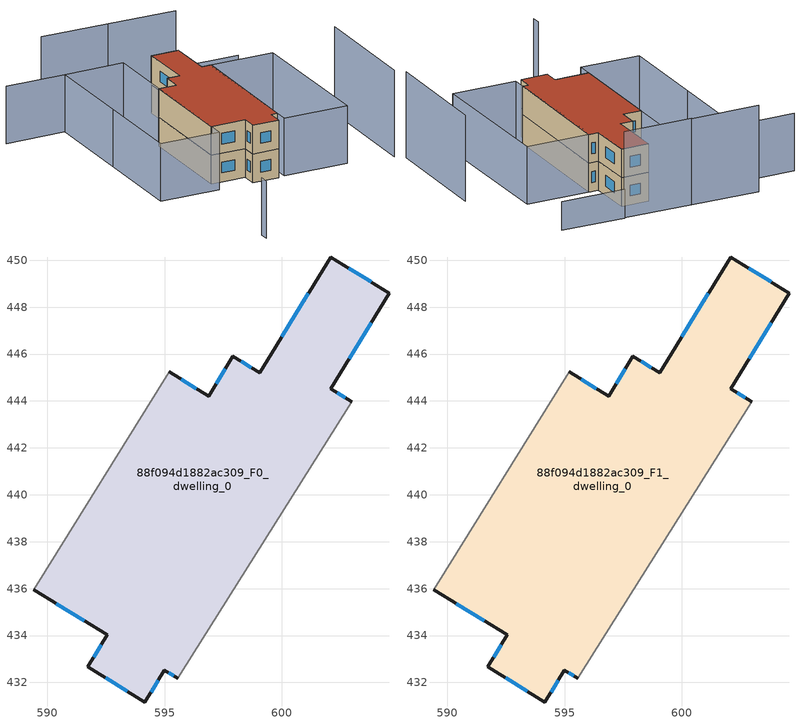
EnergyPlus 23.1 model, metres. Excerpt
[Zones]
88f094d1882ac309_F0_dwelling_0
 floor ground (EU_floor_Construction): 604.59,448.6 602.1,444.52 602.99,443.97 595.57,432.18 595,432.53 594.17,431.17 591.72,432.66 592.56,434.02 589.42,435.94 595.2,445.24 596.88,444.21 597.92,445.91 599.06,445.21 602.08,450.14 z0
 wall outside (EU_wall_Construction): 602.99,443.97 602.1,444.52 604.59,448.6 602.08,450.14 599.06,445.21 597.92,445.91 596.88,444.21 595.2,445.24 / 589.42,435.94 592.56,434.02 591.72,432.66 594.17,431.17 595,432.53 595.57,432.18 z0:3
 wall adiabatic (EU_wall_Construction): 595.57,432.18 602.99,443.97 / 595.2,445.24 589.42,435.94 z0:3
 window (EU_Window_Construction): 596.35,444.53 595.72,444.92 / 597.59,445.38 597.2,444.74 / 598.7,445.42 598.27,445.69 / 601.14,448.6 600,446.74 / 603.81,449.08 602.86,449.66 / 602.87,445.79 603.81,447.33 / 602.71,444.14 602.38,444.35 / 595.18,432.42 595.39,432.29 / 594.42,431.59 594.74,432.1 / 592.48,432.19 593.4,431.63 / 592.3,433.6 591.98,433.08 / 590.39,435.34 591.58,434.62 z0.93:2.07
88f094d1882ac309_F1_dwelling_0
 floor to 88f094d1882ac309_F0_dwelling_0 (EU_floor_Construction): 604.59,448.6 602.1,444.52 602.99,443.97 595.57,432.18 595,432.53 594.17,431.17 591.72,432.66 592.56,434.02 589.42,435.94 595.2,445.24 596.88,444.21 597.92,445.91 599.06,445.21 602.08,450.14 z3
 wall outside (EU_wall_Construction): 602.99,443.97 602.1,444.52 604.59,448.6 602.08,450.14 599.06,445.21 597.92,445.91 596.88,444.21 595.2,445.24 / 589.42,435.94 592.56,434.02 591.72,432.66 594.17,431.17 595,432.53 595.57,432.18 z3:6
 wall adiabatic (EU_wall_Construction): 595.57,432.18 602.99,443.97 / 595.2,445.24 589.42,435.94 z3:6
 window (EU_Window_Construction): 596.35,444.53 595.72,444.92 / 597.59,445.38 597.2,444.74 / 598.7,445.42 598.27,445.69 / 601.14,448.6 600,446.74 / 603.81,449.08 602.86,449.66 / 602.87,445.79 603.81,447.33 / 602.71,444.14 602.38,444.35 / 595.18,432.42 595.39,432.29 / 594.42,431.59 594.74,432.1 / 592.48,432.19 593.4,431.63 / 592.3,433.6 591.98,433.08 / 590.39,435.34 591.58,434.62 z3.93:5.07
 roof outside (EU_roof_Construction): 595.57,432.18 602.99,443.97 602.1,444.52 604.59,448.6 602.08,450.14 599.06,445.21 597.92,445.91 596.88,444.21 595.2,445.24 589.42,435.94 592.56,434.02 591.72,432.66 594.17,431.17 595,432.53 z6
shading: 604.44,424.3 611.13,434.89 / 606.94,450.26 600.69,454.18 / 600.77,454.19 594.56,458.05 z0:9; 580.09,424.3 580.6,425.12 / 588.26,458.32 593.7,454.94 / 593.7,454.94 583.13,437.95 / 608.75,440.45 600.71,427.34 / 600.71,427.34 594.82,430.96 / 594.82,430.96 602.86,444.06 / 602.86,444.06 608.75,440.45 / 583.13,437.96 593.7,454.95 / 593.7,454.95 599.14,451.57 / 599.14,451.57 588.56,434.58 / 588.56,434.58 583.13,437.96 z0:6; 612.8,446.7 606.99,450.34 z0:3
[Building]
EU S2 Campaign: North Axis=0; Terrain=City; Solar Distribution=FullExterior
[Site:Location]
Montreal-Trudeau.Intl.AP: Latitude=45.4667; Longitude=-73.75; Time Zone=-5; Elevation=36
[SizingPeriod:WeatherFileDays]
AnnualSizingPeriod: Begin Month=1; Begin Day of Month=1; End Month=12; End Day of Month=31; Day of Week for Start Day=Monday; Use Weather File Daylight Saving Period=No; Use Weather File Rain and Snow Indicators=No
[MATERIAL]
EU_InternalMass_Material: Roughness=MediumRough; Thickness=0.1; Conductivity=1; Density=1800; Specific Heat=900; Thermal Absorptance=0.9; Solar Absorptance=0.7; Visible Absorptance=0.7
[MATERIAL:NOMASS] Roughness=MediumRough; Thermal Absorptance=0.9; Solar Absorptance=0.7; Visible Absorptance=0.7
Name | Thermal Resistance
EU_wall_NoMass; EU_floor_NoMass | 1.51479
EU_roof_NoMass | 2.84114
[WINDOWMATERIAL:SIMPLEGLAZINGSYSTEM]
EU_Window_SimpleGlazing: UFactor=3.53504; Solar Heat Gain Coefficient=0.8; Visible Transmittance=0.8
[CONSTRUCTION]
EU_wall_Construction: EU_wall_NoMass
EU_roof_Construction: EU_roof_NoMass
EU_floor_Construction: EU_floor_NoMass
EU_Window_Construction: EU_Window_SimpleGlazing
EU_InternalMass_Construction: EU_InternalMass_Material
[ZONE] Type=1; Multiplier=1; Ceiling Height=autocalculate; Floor Area=autocalculate; Part of Total Floor Area=Yes
Name | Volume
88f094d1882ac309_F0_dwelling_0 | 337.596
88f094d1882ac309_F1_dwelling_0 | 337.6
[INTERNALMASS] Construction=EU_InternalMass_Construction; Surface Area=112.533
Name | Zone or ZoneList
88f094d1882ac309_F0_dwelling_0_EU_InternalMass | 88f094d1882ac309_F0_dwelling_0
88f094d1882ac309_F1_dwelling_0_EU_InternalMass | 88f094d1882ac309_F1_dwelling_0
[OTHEREQUIPMENT] Fuel Type=Electricity; Design Level Calculation Method=Watts/Area; Power per Zone Floor Area=1; Fraction Latent=0; Fraction Radiant=0; Fraction Lost=0; Carbon Dioxide Generation Rate=0; EndUse Subcategory=EU_Step8_InternalGains
Name | Zone or ZoneList or Space or SpaceList | Schedule
EU_Step8_InternalGain_88f094d1882ac309_F0_dwelling_0_f000 | 88f094d1882ac309_F0_dwelling_0 | EU_Step8_GainSchedule_88f094d1882ac309_F0_dwelling_0_f000
EU_Step8_InternalGain_88f094d1882ac309_F1_dwelling_0_f000 | 88f094d1882ac309_F1_dwelling_0 | EU_Step8_GainSchedule_88f094d1882ac309_F1_dwelling_0_f000
[ZONEVENTILATION:DESIGNFLOWRATE] Schedule=EU_AlwaysOn; Design Flow Rate Calculation Method=AirChanges/Hour; Air Changes per Hour=0.775154; Ventilation Type=Natural; Fan Pressure Rise=0; Fan Total Efficiency=1; Constant Term Coefficient=1; Temperature Term Coefficient=0; Velocity Term Coefficient=0; Velocity Squared Term Coefficient=0; Minimum Indoor Temperature=-100; Maximum Indoor Temperature=100; Delta Temperature=-100; Minimum Outdoor Temperature=-100; Maximum Outdoor Temperature=100; Maximum Wind Speed=40
Name | Zone or ZoneList or Space or SpaceList
EU_ConstantAir_88f094d1882ac309_F0_dwelling_0 | 88f094d1882ac309_F0_dwelling_0
EU_ConstantAir_88f094d1882ac309_F1_dwelling_0 | 88f094d1882ac309_F1_dwelling_0
[HVACTEMPLATE:THERMOSTAT] Constant Heating Setpoint=20; Constant Cooling Setpoint=50
EU_HeatOnly_88f094d1882ac309_F0_dwelling_0; EU_HeatOnly_88f094d1882ac309_F1_dwelling_0
[HVACTEMPLATE:ZONE:IDEALLOADSAIRSYSTEM] System Availability Schedule=EU_AlwaysOn; Maximum Heating Supply Air Temperature=50; Minimum Cooling Supply Air Temperature=13; Maximum Heating Supply Air Humidity Ratio=0.0156; Minimum Cooling Supply Air Humidity Ratio=0.0077; Heating Limit=NoLimit; Cooling Limit=NoLimit; Heating Availability Schedule=EU_AlwaysOn; Cooling Availability Schedule=EU_CoolingOff; Dehumidification Control Type=ConstantSensibleHeatRatio; Cooling Sensible Heat Ratio=0.7; Dehumidification Setpoint=60; Humidification Control Type=None; Humidification Setpoint=30; Outdoor Air Method=None; Outdoor Air Flow Rate per Person=0.00944; Outdoor Air Flow Rate per Zone Floor Area=0; Outdoor Air Flow Rate per Zone=0; Demand Controlled Ventilation Type=None; Outdoor Air Economizer Type=NoEconomizer; Heat Recovery Type=None; Sensible Heat Recovery Effectiveness=0.7; Latent Heat Recovery Effectiveness=0.65
Name | Template Thermostat
88f094d1882ac309_F0_dwelling_0 | EU_HeatOnly_88f094d1882ac309_F0_dwelling_0
88f094d1882ac309_F1_dwelling_0 | EU_HeatOnly_88f094d1882ac309_F1_dwelling_0
[SIZING:ZONE] Zone Cooling Design Supply Air Temperature Input Method=SupplyAirTemperature; Zone Cooling Design Supply Air Temperature=13; Zone Heating Design Supply Air Temperature Input Method=SupplyAirTemperature; Zone Heating Design Supply Air Temperature=50; Zone Cooling Design Supply Air Humidity Ratio=0.008; Zone Heating Design Supply Air Humidity Ratio=0.008; Cooling Design Air Flow Method=DesignDay; Cooling Design Air Flow Rate=0; Cooling Minimum Air Flow per Zone Floor Area=0.000762; Cooling Minimum Air Flow=0; Cooling Minimum Air Flow Fraction=0.2; Heating Design Air Flow Method=DesignDay; Heating Design Air Flow Rate=0; Heating Maximum Air Flow per Zone Floor Area=0.002032; Heating Maximum Air Flow=0.141576; Heating Maximum Air Flow Fraction=0.3; Account for Dedicated Outdoor Air System=No; Dedicated Outdoor Air System Control Strategy=NeutralSupplyAir; Dedicated Outdoor Air Low Setpoint Temperature for Design=autosize; Dedicated Outdoor Air High Setpoint Temperature for Design=autosize; Zone Load Sizing Method=Sensible Load Only No Latent Load; Zone Latent Cooling Design Supply Air Humidity Ratio Input Method=HumidityRatioDifference; Zone Cooling Design Supply Air Humidity Ratio Difference=0.005; Zone Latent Heating Design Supply Air Humidity Ratio Input Method=HumidityRatioDifference; Zone Humidification Design Supply Air Humidity Ratio Difference=0.005
88f094d1882ac309_F0_dwelling_0; 88f094d1882ac309_F1_dwelling_0
[SCHEDULE:CONSTANT]
Name | Hourly Value
EU_AlwaysOn | 1
EU_CoolingOff | 0
[SCHEDULE:FILE] Column Number=1; Rows to Skip at Top=0; Number of Hours of Data=8760; Column Separator=Comma; Interpolate to Timestep=No; Minutes per Item=60; Adjust Schedule for Daylight Savings=Yes
Name | File
EU_Step8_GainSchedule_88f094d1882ac309_F0_dwelling_0_f000 | ../../schedules/88f094d1882ac309/88f094d1882ac309_F0_dwelling_0_f000_gain.csv
EU_Step8_GainSchedule_88f094d1882ac309_F1_dwelling_0_f000 | ../../schedules/88f094d1882ac309/88f094d1882ac309_F1_dwelling_0_f000_gain.csv
